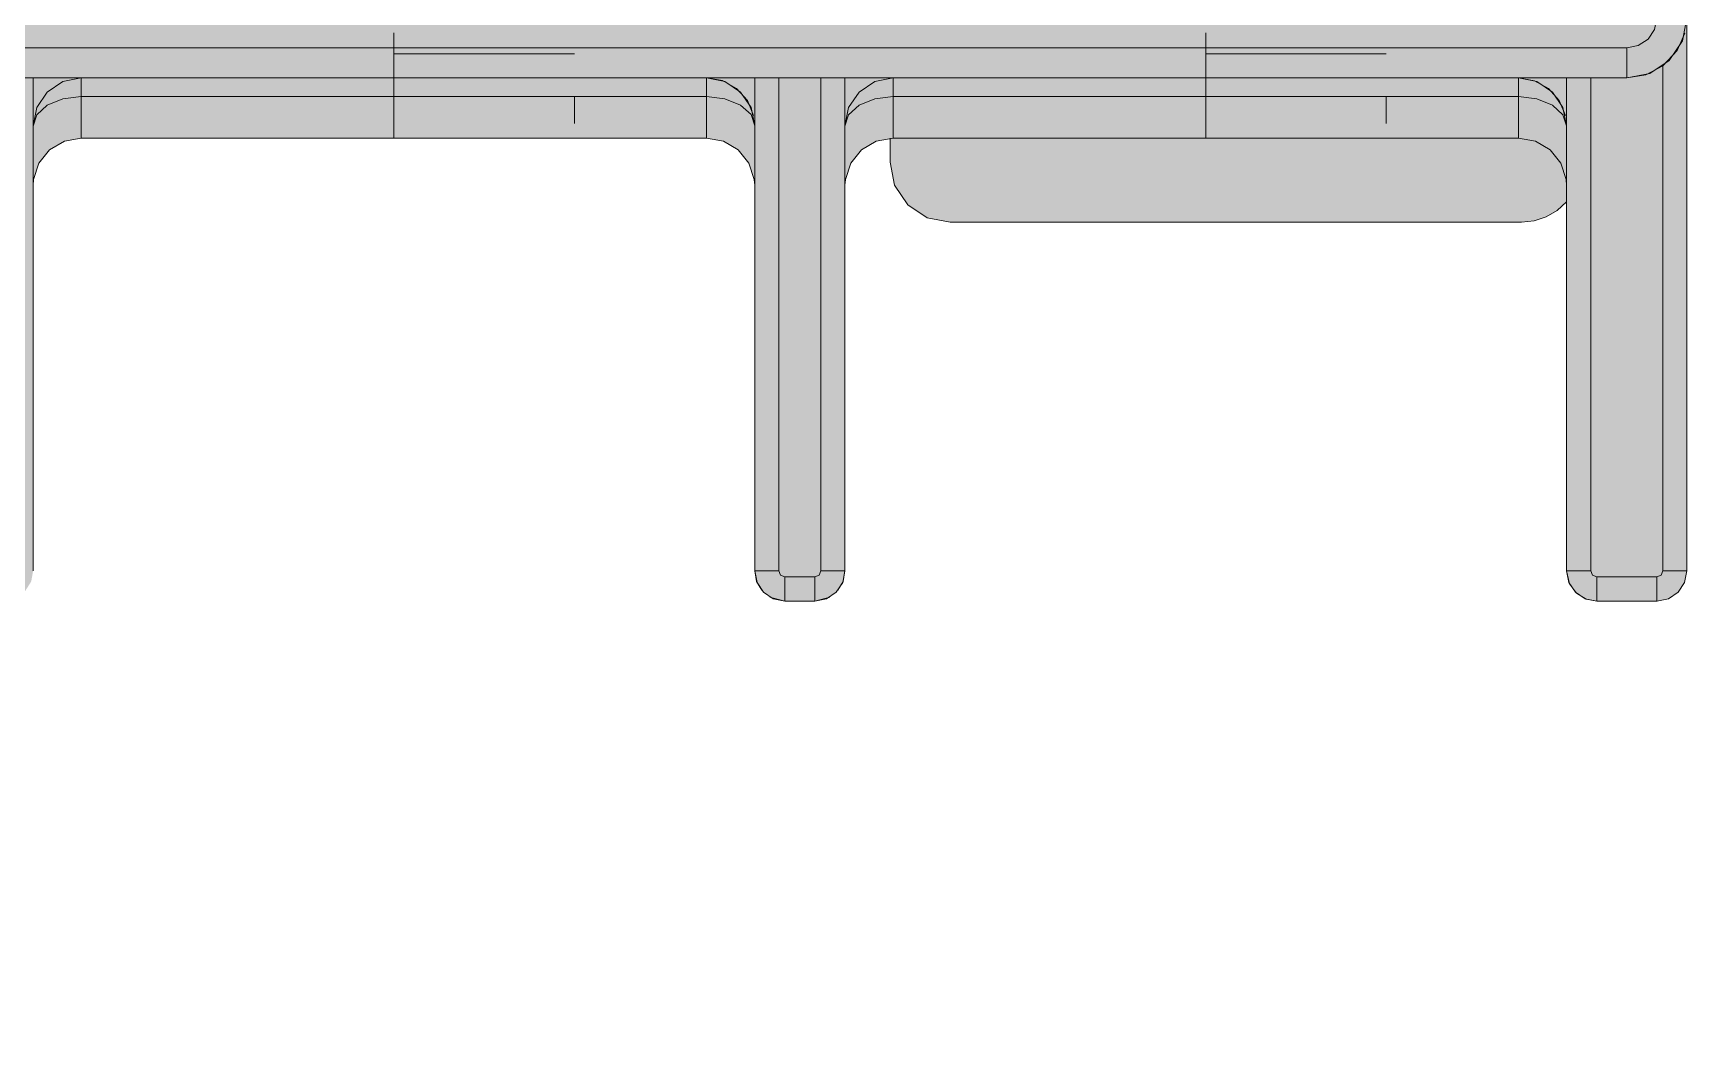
# Model space of a CAD drawing. Header units: millimetres. Extents: x 0 to 418, y -44 to 411.
# Drawn here: x 237.85 to 265.35, y 135.25 to 152.2 of the extents above; entities that cross this region are included whole.
import ezdxf
from ezdxf.enums import TextEntityAlignment as Align

# ---------------------------------------------------------------- set-up
doc = ezdxf.new("R2010")
doc.units = ezdxf.units.MM
for name, color, linetype, lineweight, true_color in [('BODY', 7, 'Continuous', 5, 0xf0f1eb), ('DETAILS', 7, 'Continuous', 5, 0x2f373d), ('MARKING', 7, 'Continuous', 5, 0x2f373d)]:
    doc.layers.add(name, color=color, linetype=linetype, lineweight=lineweight, true_color=true_color)
doc.layers.add('PARAMETERS', color=7, linetype='Continuous', plot=False)
doc.styles.add('BLOCK_ARIAL', font='arial.ttf')

# ---------------------------------------------------------------- blocks, each defined once
blk = doc.blocks.new('DA_3P_103_5')
at = {"layer": 'BODY', "true_color": 0xf0f1eb}
blk.add_hatch(color=7, dxfattribs=at).paths.add_polyline_path([(0.75, 13.45), (0.75, 15.575), (0.64, 15.7), (0.53, 15.82), (0.45, 16.14), (0.45, 16.145), (0.45, 16.15), (0.45, 16.57), (0.45, 16.575), (0.45, 16.734), (0.44, 16.74), (0.392, 16.815), (0.33, 16.88), (0.323, 16.894), (0.304, 16.916), (0.3, 16.92), (0.279, 16.971), (0.257, 17.023), (0.225, 17.07), (0.216, 17.117), (0.212, 17.124), (0.204, 17.14), (0.199, 17.171), (0.211, 17.141), (0.15, 17.45), (0.15, 28.75), (0.15, 33.54), (0.15, 33.55), (0.15, 35.05), (0.15, 39.29), (0.15, 39.43), (0.15, 39.44), (0.15, 39.49), (0.15, 43.2), (0.15, 43.44), (0.15, 44.12), (0.15, 44.125), (0.15, 46.35), (0.15, 48.58), (0.15, 49.26), (0.15, 49.44), (0.15, 49.5), (0.15, 52.81), (0.15, 52.82), (0.15, 53.26), (0.15, 74.65), (0.15, 76.15), (0.15, 76.19), (0.15, 80.95), (0.15, 92.25), (0.225, 92.635), (0.335, 92.795), (0.44, 92.96), (0.45, 92.966), (0.45, 93.125), (0.45, 93.13), (0.45, 93.55), (0.45, 93.555), (0.45, 93.56), (0.46, 93.605), (0.505, 93.82), (0.655, 94.045), (0.658, 94.047), (0.66, 94.05), (0.88, 94.2), (1.15, 94.25), (9.05, 94.25), (17.05, 94.25), (17.32, 94.2), (17.54, 94.05), (17.542, 94.047), (17.545, 94.045), (17.58, 93.992), (17.7, 93.82), (17.75, 93.56), (17.75, 93.555), (17.75, 93.55), (17.75, 93.13), (17.75, 93.125), (17.75, 92.966), (17.76, 92.96), (17.865, 92.795), (17.975, 92.635), (18.05, 92.25), (18.125, 92.635), (18.235, 92.795), (18.34, 92.96), (18.35, 92.966), (18.35, 93.125), (18.35, 93.13), (18.35, 93.55), (18.35, 93.555), (18.35, 93.56), (18.36, 93.605), (18.405, 93.82), (18.555, 94.045), (18.558, 94.047), (18.56, 94.05), (18.78, 94.2), (19.05, 94.25), (26.95, 94.25), (34.95, 94.25), (35.22, 94.2), (35.44, 94.05), (35.442, 94.047), (35.445, 94.045), (35.48, 93.992), (35.6, 93.82), (35.65, 93.56), (35.65, 93.555), (35.65, 93.55), (35.65, 93.13), (35.65, 93.125), (35.65, 92.966), (35.66, 92.96), (35.765, 92.795), (35.875, 92.635), (35.95, 92.25), (36.025, 92.635), (36.135, 92.795), (36.24, 92.96), (36.25, 92.966), (36.25, 93.125), (36.25, 93.13), (36.25, 93.55), (36.25, 93.555), (36.25, 93.56), (36.26, 93.605), (36.305, 93.82), (36.455, 94.045), (36.458, 94.047), (36.46, 94.05), (36.68, 94.2), (36.95, 94.25), (44.85, 94.25), (52.85, 94.25), (53.12, 94.2), (53.34, 94.05), (53.342, 94.047), (53.345, 94.045), (53.38, 93.992), (53.5, 93.82), (53.55, 93.56), (53.55, 93.555), (53.55, 93.55), (53.55, 93.13), (53.55, 93.125), (53.55, 92.966), (53.56, 92.96), (53.665, 92.795), (53.775, 92.635), (53.85, 92.25), (53.925, 92.635), (54.035, 92.795), (54.14, 92.96), (54.15, 92.966), (54.15, 93.125), (54.15, 93.13), (54.15, 93.55), (54.15, 93.555), (54.15, 93.56), (54.16, 93.605), (54.205, 93.82), (54.355, 94.045), (54.358, 94.047), (54.36, 94.05), (54.58, 94.2), (54.85, 94.25), (65.25, 94.25), (81.85, 94.25), (95.35, 94.25), (102.35, 94.25), (102.605, 94.2), (102.735, 94.12), (102.82, 94.07), (102.823, 94.066), (102.825, 94.065), (102.98, 93.86), (103.05, 93.61), (103.05, 93.55), (103.05, 93.13), (103.05, 93.125), (103.05, 92.966), (103.06, 92.96), (103.192, 92.753), (103.234, 92.691), (103.275, 92.63), (103.279, 92.609), (103.295, 92.58), (103.35, 92.25), (103.35, 91.055), (103.35, 91.05), (103.35, 91), (103.35, 90.995), (103.35, 90.845), (103.35, 90.84), (103.35, 90.35), (103.35, 85.28), (103.35, 85.18), (103.35, 85.11), (103.35, 83.51), (103.35, 81.99), (103.35, 81.82), (103.35, 81.815), (103.35, 81.75), (103.35, 81.05), (103.35, 80.8), (103.35, 80.77), (103.35, 80.765), (103.35, 80.69), (103.35, 80.665), (103.35, 80.66), (103.35, 80.62), (103.35, 80.615), (103.35, 80.365), (103.35, 80.36), (103.35, 80.28), (103.35, 80.27), (103.35, 80.25), (103.35, 80.22), (103.35, 80.14), (103.35, 80.135), (103.35, 79.81), (103.35, 78.905), (103.35, 78.9), (103.35, 78.75), (103.35, 78.35), (103.35, 76.19), (103.35, 76.185), (103.35, 76.155), (103.35, 76.15), (103.35, 72.85), (103.35, 72.25), (103.35, 72.245), (103.35, 69.85), (103.35, 68.79), (103.35, 68.465), (103.35, 68.46), (103.35, 68.38), (103.35, 68.35), (103.35, 40.11), (103.35, 40.105), (103.35, 39.18), (103.35, 38.85), (103.35, 38.41), (103.35, 37.35), (103.35, 34.36), (103.35, 34.355), (103.35, 34.35), (103.35, 33.925), (103.35, 33.92), (103.35, 33.55), (103.35, 33.545), (103.35, 33.54), (103.35, 33.51), (103.35, 32.72), (103.35, 31.35), (103.35, 30.95), (103.35, 30.8), (103.35, 30.795), (103.35, 29.89), (103.35, 29.45), (103.35, 29.43), (103.35, 29.085), (103.35, 29.08), (103.35, 29.01), (103.35, 28.9), (103.35, 28.65), (103.35, 27.95), (103.35, 26.19), (103.35, 19.35), (103.35, 18.855), (103.35, 18.85), (103.35, 18.705), (103.35, 18.7), (103.35, 18.65), (103.35, 18.645), (103.35, 17.45), (103.35, 16.55), (103.35, 8.25), (103.31, 8.06), (103.205, 7.895), (103.04, 7.79), (102.85, 7.75), (101.85, 7.75), (101.67, 7.78), (101.51, 7.88), (101.503, 7.89), (101.495, 7.895), (101.442, 7.979), (101.4, 8.035), (101.397, 8.05), (101.39, 8.06), (101.35, 8.25), (101.35, 14.39), (101.195, 14.245), (101.01, 14.14), (100.81, 14.07), (100.6, 14.05), (91.1, 14.05), (90.715, 14.125), (90.485, 14.28), (90.39, 14.34), (90.312, 14.463), (90.175, 14.665), (90.1, 15.05), (90.1, 15.441), (89.87, 15.4), (89.63, 15.25), (89.45, 15.03), (89.36, 14.76), (89.35, 14.67), (89.35, 14.65), (89.35, 9.75), (89.35, 9.745), (89.35, 8.25), (89.32, 8.08), (89.311, 8.065), (89.311, 8.065), (89.31, 8.06), (89.205, 7.895), (89.068, 7.808), (89.04, 7.79), (88.85, 7.75), (88.35, 7.75), (88.16, 7.79), (88.132, 7.808), (87.995, 7.895), (87.89, 8.06), (87.889, 8.065), (87.88, 8.08), (87.85, 8.25), (87.85, 14.65), (87.85, 14.655), (87.85, 14.67), (87.84, 14.76), (87.75, 15.03), (87.57, 15.25), (87.33, 15.4), (87.05, 15.45), (81.85, 15.45), (76.65, 15.45), (76.37, 15.4), (76.13, 15.25), (75.95, 15.03), (75.86, 14.76), (75.85, 14.67), (75.85, 14.65), (75.85, 9.75), (75.85, 9.745), (75.85, 8.25), (75.82, 8.08), (75.811, 8.065), (75.811, 8.065), (75.81, 8.06), (75.705, 7.895), (75.568, 7.808), (75.54, 7.79), (75.35, 7.75), (74.85, 7.75), (74.66, 7.79), (74.632, 7.808), (74.495, 7.895), (74.39, 8.06), (74.389, 8.065), (74.38, 8.08), (74.35, 8.25), (74.35, 14.65), (74.35, 14.655), (74.35, 14.67), (74.34, 14.76), (74.25, 15.03), (74.07, 15.25), (73.83, 15.4), (73.55, 15.45), (68.35, 15.45), (62.85, 15.45), (62.66, 15.41), (62.5, 15.305), (62.445, 15.225), (62.39, 15.14), (62.35, 14.95), (62.35, 6.38), (62.35, 5.25), (62.35, 2.75), (62.35, 2.745), (62.35, 1.25), (62.32, 0.98), (62.279, 0.886), (62.275, 0.865), (62.261, 0.845), (62.22, 0.75), (62.091, 0.589), (62.06, 0.54), (61.987, 0.493), (61.853, 0.408), (61.73, 0.325), (61.35, 0.25), (53.85, 0.25), (50.255, 0.25), (50.25, 0.25), (50.195, 0.25), (50.19, 0.25), (50.02, 0.25), (49.455, 0.25), (49.45, 0.25), (48.955, 0.25), (48.95, 0.25), (48.39, 0.25), (48.215, 0.25), (48.21, 0.25), (48.155, 0.25), (48.15, 0.25), (46.145, 0.25), (46.14, 0.25), (46.085, 0.25), (46.08, 0.25), (45.91, 0.25), (45.345, 0.25), (45.34, 0.25), (44.845, 0.25), (44.84, 0.25), (44.28, 0.25), (44.105, 0.25), (44.1, 0.25), (44.045, 0.25), (44.04, 0.25), (41.98, 0.25), (41.92, 0.25), (41.745, 0.25), (41.74, 0.25), (41.18, 0.25), (40.68, 0.25), (40.115, 0.25), (40.11, 0.25), (39.94, 0.25), (39.88, 0.25), (32.38, 0.25), (32.32, 0.25), (32.145, 0.25), (32.14, 0.25), (31.58, 0.25), (31.08, 0.25), (30.515, 0.25), (30.51, 0.25), (30.34, 0.25), (30.28, 0.25), (28.215, 0.25), (28.21, 0.25), (28.15, 0.25), (27.98, 0.25), (27.415, 0.25), (27.41, 0.25), (26.915, 0.25), (26.91, 0.25), (26.35, 0.25), (26.175, 0.25), (26.17, 0.25), (26.115, 0.25), (26.11, 0.25), (24.105, 0.25), (24.1, 0.25), (24.045, 0.25), (24.04, 0.25), (23.87, 0.25), (23.305, 0.25), (23.3, 0.25), (22.805, 0.25), (22.8, 0.25), (22.24, 0.25), (22.065, 0.25), (22.06, 0.25), (22.005, 0.25), (22, 0.25), (20.79, 0.25), (15.71, 0.25), (15.705, 0.25), (14.5, 0.25), (14.495, 0.25), (14.435, 0.25), (14.43, 0.25), (14.26, 0.25), (13.7, 0.25), (13.695, 0.25), (13.2, 0.25), (13.195, 0.25), (12.63, 0.25), (12.46, 0.25), (12.455, 0.25), (12.4, 0.25), (12.395, 0.25), (10.39, 0.25), (10.385, 0.25), (10.33, 0.25), (10.325, 0.25), (10.15, 0.25), (9.59, 0.25), (9.585, 0.25), (9.09, 0.25), (9.085, 0.25), (8.52, 0.25), (8.35, 0.25), (8.345, 0.25), (8.29, 0.25), (8.285, 0.25), (6.22, 0.25), (6.16, 0.25), (5.99, 0.25), (5.985, 0.25), (5.42, 0.25), (1.45, 0.25), (1.065, 0.325), (0.905, 0.435), (0.74, 0.54), (0.608, 0.747), (0.525, 0.87), (0.45, 1.25), (0.45, 13.45)])
at = {"layer": 'DETAILS', "color": 250, "linetype": 'ByBlock', "lineweight": 5, "true_color": 0x2f373d}
for p, q in [((103.35, 8.25), (103.35, 17.45)), ((81.85, 16.95), (81.85, 17.2)), ((81.85, 17.2), (81.85, 16.95)), ((95.35, 16.95), (95.35, 17.2)), ((95.35, 16.95), (95.35, 17.2)), ((81.85, 16.95), (68.35, 16.95)), ((81.85, 16.95), (81.85, 16.45)), ((81.85, 16.95), (81.85, 16.45)), ((95.35, 16.95), (81.85, 16.95)), ((95.35, 16.95), (95.35, 16.45)), ((102.35, 16.95), (95.35, 16.95)), ((95.35, 16.95), (95.35, 16.45)), ((102.35, 16.45), (102.35, 16.95)), ((102.95, 8.25), (102.95, 16.65)), ((103.05, 16.735), (103.05, 16.735)), ((103.35, 16.549), (103.35, 8.25)), ((81.85, 16.45), (68.35, 16.45)), ((75.45, 16.45), (75.85, 16.45)), ((75.85, 8.25), (75.85, 16.45)), ((76.65, 16.45), (75.85, 16.45)), ((76.641, 16.45), (76.643, 16.45)), ((81.85, 16.45), (76.65, 16.45)), ((76.65, 16.45), (76.65, 16.45)), ((81.85, 16.45), (76.65, 16.45)), ((76.65, 16.45), (76.65, 16.45)), ((77.25, 16.45), (77.25, 16.45)), ((78.85, 16.45), (78.85, 16.45)), ((81.85, 16.45), (81.85, 16.45)), ((81.85, 16.45), (81.85, 16.45)), ((81.85, 16.45), (81.85, 16.45)), ((81.85, 16.45), (81.85, 16.45)), ((87.05, 16.45), (81.85, 16.45)), ((95.35, 16.45), (81.85, 16.45)), ((84.85, 16.45), (84.85, 16.45)), ((84.85, 16.45), (84.85, 16.45)), ((84.85, 16.45), (87.049, 16.45)), ((84.85, 16.45), (87.049, 16.45)), ((86.45, 16.45), (86.45, 16.45)), ((87.05, 16.45), (87.85, 16.45)), ((87.05, 16.45), (87.05, 16.45)), ((87.05, 16.45), (87.05, 16.45)), ((87.057, 16.45), (87.059, 16.45)), ((87.85, 16.45), (88.25, 16.45)), ((87.85, 16.45), (87.85, 8.25)), ((88.25, 16.45), (88.95, 16.45)), ((88.25, 16.45), (88.25, 8.25)), ((88.95, 16.45), (89.35, 16.45)), ((88.95, 16.45), (88.95, 8.25)), ((89.35, 16.45), (90.15, 16.45)), ((89.35, 8.25), (89.35, 16.45)), ((90.141, 16.45), (90.143, 16.45)), ((90.15, 16.45), (90.15, 16.45)), ((95.35, 16.45), (90.15, 16.45)), ((95.35, 16.45), (90.15, 16.45)), ((90.15, 16.45), (90.15, 16.45)), ((90.75, 16.45), (90.75, 16.45)), ((92.35, 16.45), (92.35, 16.45)), ((95.35, 16.45), (95.35, 16.45)), ((95.35, 16.45), (95.35, 16.45)), ((95.35, 16.45), (95.35, 16.45)), ((95.35, 16.45), (95.35, 16.45)), ((95.35, 16.45), (102.35, 16.45)), ((100.55, 16.45), (95.35, 16.45)), ((100.55, 16.45), (95.35, 16.45)), ((98.35, 16.45), (100.55, 16.45)), ((98.35, 16.45), (98.35, 16.45)), ((98.35, 16.45), (98.35, 16.45)), ((98.35, 16.45), (100.55, 16.45)), ((100.55, 16.45), (98.35, 16.45)), ((100.55, 16.45), (99.95, 16.45)), ((99.95, 16.45), (99.95, 16.45)), ((100.55, 16.45), (100.55, 16.45)), ((100.55, 16.45), (100.55, 16.45)), ((100.559, 16.45), (100.557, 16.45)), ((101.35, 16.45), (101.35, 8.25)), ((101.75, 8.25), (101.75, 16.45)), ((76.65, 16.142), (81.85, 16.142)), ((81.85, 16.142), (87.05, 16.142)), ((90.15, 16.142), (95.35, 16.142)), ((95.35, 16.142), (100.55, 16.142)), ((75.85, 15.65), (75.85, 15.65)), ((75.85, 15.65), (75.85, 15.65)), ((75.85, 15.65), (75.85, 15.65)), ((75.85, 15.65), (75.85, 15.65)), ((76.65, 15.45), (81.85, 15.45)), ((87.05, 15.45), (81.85, 15.45)), ((89.35, 15.65), (89.35, 15.65)), ((89.35, 15.65), (89.35, 15.65)), ((89.35, 15.65), (89.35, 15.65)), ((89.35, 15.65), (89.35, 15.65)), ((90.1, 15.05), (90.1, 15.448)), ((90.15, 15.45), (95.35, 15.45)), ((100.55, 15.45), (95.35, 15.45)), ((100.6, 14.049), (91.1, 14.05)), ((87.85, 8.25), (87.85, 8.25)), ((87.85, 8.25), (87.85, 8.25)), ((87.85, 8.25), (88.25, 8.25)), ((88.85, 8.15), (88.35, 8.15)), ((88.35, 8.15), (88.35, 7.75)), ((88.85, 7.75), (88.85, 8.15)), ((88.95, 8.25), (89.35, 8.25)), ((89.35, 8.25), (89.35, 8.25)), ((89.35, 8.25), (89.35, 8.25)), ((101.35, 8.25), (101.35, 8.25)), ((101.35, 8.25), (101.75, 8.25)), ((101.35, 8.25), (101.35, 8.25)), ((102.85, 8.15), (101.85, 8.15)), ((101.85, 8.15), (101.85, 7.75)), ((102.85, 7.75), (102.85, 8.15)), ((102.95, 8.25), (103.35, 8.25)), ((103.35, 8.25), (103.35, 8.25)), ((103.35, 8.25), (103.35, 8.25)), ((88.35, 7.75), (88.35, 7.75)), ((88.35, 7.75), (88.85, 7.75)), ((88.85, 7.75), (88.85, 7.75)), ((88.85, 7.75), (88.85, 7.75)), ((101.85, 7.75), (101.85, 7.75)), ((101.85, 7.75), (102.85, 7.75)), ((102.85, 7.75), (102.85, 7.75))]:
    blk.add_line(p, q, dxfattribs=at)
for points in [[(102.35, 16.95), (102.541, 16.988), (102.703, 17.096), (102.812, 17.258), (102.85, 17.45)], [(103.35, 17.45), (103.274, 17.067), (103.057, 16.742), (102.732, 16.526), (102.35, 16.45)], [(103.316, 17.193), (103.19, 16.907), (102.95, 16.65)], [(84.85, 16.849), (81.85, 16.849)], [(98.35, 16.849), (95.35, 16.849)], [(102.95, 16.65), (102.666, 16.501), (102.35, 16.45)], [(75.85, 15.652), (75.911, 15.957), (76.085, 16.216), (76.344, 16.389), (76.65, 16.45)], [(76.65, 16.45), (76.344, 16.389), (76.084, 16.215), (75.911, 15.956), (75.85, 15.65)], [(76.65, 16.142), (76.65, 16.45)], [(81.85, 16.45), (81.85, 16.142)], [(81.85, 16.45), (81.85, 16.142)], [(87.83, 15.825), (87.728, 16.074), (87.549, 16.274), (87.315, 16.405), (87.05, 16.45)], [(87.05, 16.45), (87.355, 16.389), (87.615, 16.216), (87.788, 15.957), (87.85, 15.652)], [(87.05, 16.45), (87.05, 16.142)], [(89.35, 15.652), (89.411, 15.957), (89.585, 16.216), (89.844, 16.389), (90.15, 16.45)], [(90.15, 16.45), (89.844, 16.389), (89.584, 16.215), (89.411, 15.956), (89.35, 15.65)], [(90.15, 16.142), (90.15, 16.45)], [(95.35, 16.45), (95.35, 16.142)], [(95.35, 16.45), (95.35, 16.142)], [(100.55, 16.45), (100.855, 16.389), (101.115, 16.216), (101.288, 15.957), (101.35, 15.652)], [(101.33, 15.825), (101.228, 16.074), (101.049, 16.274), (100.815, 16.404), (100.55, 16.45)], [(100.55, 16.45), (100.55, 16.142)], [(75.85, 15.65), (75.911, 15.838), (76.084, 15.998), (76.344, 16.105), (76.65, 16.142)], [(76.65, 15.45), (76.65, 15.496), (76.65, 15.632), (76.65, 16.142)], [(81.85, 16.142), (81.85, 15.632), (81.85, 15.496), (81.85, 15.45)], [(81.85, 15.45), (81.85, 15.496), (81.85, 15.632), (81.85, 16.142)], [(84.85, 15.691), (84.85, 16.142)], [(87.05, 16.142), (87.05, 15.632), (87.05, 15.496), (87.05, 15.45)], [(87.05, 16.142), (87.355, 16.105), (87.614, 15.999), (87.788, 15.84), (87.85, 15.652)], [(89.35, 15.65), (89.411, 15.838), (89.584, 15.998), (89.844, 16.104), (90.15, 16.142)], [(90.15, 15.45), (90.15, 15.496), (90.15, 15.632), (90.15, 16.142)], [(95.35, 16.142), (95.35, 15.632), (95.35, 15.496), (95.35, 15.45)], [(95.35, 15.45), (95.35, 15.496), (95.35, 15.632), (95.35, 16.142)], [(98.35, 15.691), (98.35, 16.142)], [(101.35, 15.652), (101.288, 15.839), (101.114, 15.998), (100.855, 16.105), (100.55, 16.142)], [(100.55, 16.142), (100.55, 15.632), (100.55, 15.496), (100.55, 15.45)], [(81.85, 15.45), (81.85, 15.511), (81.85, 15.691)], [(87.83, 15.825), (87.83, 15.825)], [(95.35, 15.45), (95.35, 15.511), (95.35, 15.691)], [(101.33, 15.825), (101.33, 15.825)], [(76.65, 15.45), (76.37, 15.399), (76.125, 15.254), (75.947, 15.032), (75.858, 14.762), (75.85, 14.669), (75.85, 14.65)], [(87.05, 15.45), (87.33, 15.399), (87.574, 15.254), (87.752, 15.032), (87.842, 14.762), (87.85, 14.668), (87.85, 14.653)], [(90.15, 15.45), (89.87, 15.399), (89.625, 15.254), (89.447, 15.032), (89.358, 14.762), (89.35, 14.668), (89.35, 14.65)], [(100.55, 15.45), (100.83, 15.399), (101.074, 15.254), (101.252, 15.032), (101.342, 14.762), (101.35, 14.668), (101.35, 14.653)], [(90.1, 15.05), (90.176, 14.667), (90.393, 14.342), (90.717, 14.126), (91.1, 14.05)], [(100.6, 14.049), (100.81, 14.072), (101.011, 14.138), (101.194, 14.245), (101.35, 14.388)], [(89.35, 9.75), (89.35, 9.747)], [(87.85, 8.25), (87.879, 8.076), (87.965, 7.93)], [(88.35, 7.75), (88.158, 7.788), (87.996, 7.896), (87.888, 8.058), (87.85, 8.25)], [(88.25, 8.25), (88.279, 8.179), (88.35, 8.15)], [(88.85, 8.15), (88.92, 8.179), (88.95, 8.25)], [(89.35, 8.25), (89.312, 8.058), (89.203, 7.896), (89.041, 7.788), (88.85, 7.75)], [(89.234, 7.93), (89.32, 8.075), (89.35, 8.25)], [(101.35, 8.25), (101.398, 8.036), (101.513, 7.88), (101.673, 7.782), (101.85, 7.75)], [(101.85, 7.75), (101.658, 7.788), (101.496, 7.896), (101.388, 8.058), (101.35, 8.25)], [(101.75, 8.25), (101.779, 8.179), (101.85, 8.15)], [(102.85, 8.15), (102.92, 8.179), (102.95, 8.25)], [(103.35, 8.25), (103.312, 8.058), (103.203, 7.896), (103.041, 7.788), (102.85, 7.75)], [(103.35, 8.25), (103.312, 8.058), (103.203, 7.896), (103.041, 7.788), (102.85, 7.75)], [(88.103, 7.815), (88.35, 7.75)], [(88.85, 7.75), (89.097, 7.815)], [(102.85, 7.75), (102.856, 7.75)], [(102.852, 7.75), (102.85, 7.75)]]:
    blk.add_lwpolyline(points, dxfattribs=at)
for centre, end in [((87.05, 15.65), 12.6844), ((100.55, 15.65), 12.6845)]:
    blk.add_arc(centre, 0.8, 12.6818, end, dxfattribs=at)
at = {"layer": 'MARKING', "color": 250, "true_color": 0x2f373d, "style": 'BLOCK_ARIAL'}
for tag, p, height in [('IDN_MA', (71, 73), 2.2), ('CURVE', (2, 68.6), 3), ('IN_A', (4.5, 68.6), 3), ('LEAK_TYPE', (71, 65.8), 2.2), ('UE_V', (2, 66.1), 1.4)]:
    blk.add_attdef(tag, p, '', height=height, dxfattribs=at)
blk.add_attdef('ICN_A', text='', height=1.8, dxfattribs=at).set_placement((7.25, 57.3), align=Align.MIDDLE_CENTER)
at = {"layer": 'PARAMETERS', "color": 250, "true_color": 0x2f373d, "style": 'BLOCK_ARIAL', "flags": 1}
for tag in ['WIDTH_MM', 'STANDARD', 'UIMP_KV', 'DESCRIPTION', 'POLES', 'FREQ_HZ', 'HEIGHT_MM', 'RELEASE_TYPE', 'DEPTH_MM', 'ICS_KA', 'ID', 'IP']:
    blk.add_attdef(tag, (2, 20), '', height=0.4, dxfattribs=at)

msp = doc.modelspace()

# ---------------------------------------------------------------- block references
msp.add_blockref('DA_3P_103_5', (162, 135))

doc.saveas('drawing.dxf')
